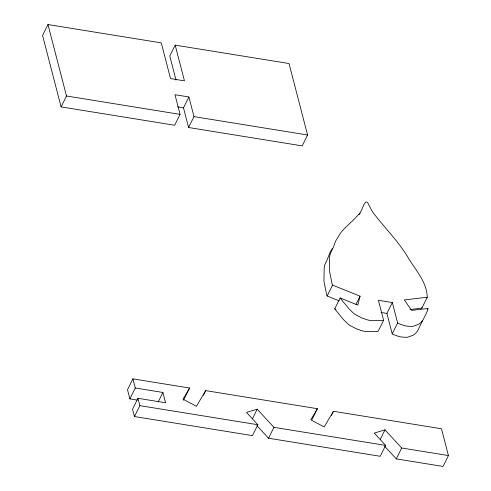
<?xml version="1.0" encoding="UTF-8"?>
<svg xmlns="http://www.w3.org/2000/svg" width="491" height="491" viewBox="0 0 491 491"><rect width="100%" height="100%" fill="white"/><g stroke="black" fill="none" stroke-linecap="round" stroke-linejoin="round"><path stroke-width="0.74" d="M427.268 297.258L404.32 299.921L411.593 310.38L427.974 308.477L427.33 311.079L423.193 319.629A33.689 20.131 26.4 0 1 418.289 324.416L413.177 326.288A16.123 9.636 26.4 0 1 411.765 326.429L407.671 326.22A25.937 15.497 26.4 0 1 403.97 325.502L398.839 323.667A9.802 5.855 26.4 0 1 397.618 322.968L392.321 302.53L378.408 300.283L383.606 320.31L378.199 331.198A11.293 6.751 26.4 0 1 377.462 331.364L366.298 331.578A20.039 11.974 26.4 0 1 361.977 330.738L358.142 329.486A34.014 20.327 26.4 0 1 355.95 328.602L349.727 325.312A16.05 9.593 26.4 0 1 348.358 324.324L343.332 319.451L334.715 308.857L340.122 297.969L357.804 305.101L360.05 296.183L332.567 285.105A66.813 39.931 26.4 0 1 331.83 282.779L329.344 270.179L329.571 257.744A46.547 27.815 26.4 0 1 330.627 252.865L333.395 247.188L335.531 241.228L340.674 232.832L343.921 229.027L354.477 218.955L359.381 213.603L361.302 210.762L363.911 204.6L365.734 202.188L366.703 201.954L367.667 202.685L371.871 210.651A37.985 22.703 26.4 0 0 373.387 213.002C384.471 227.493 397.52 240.51 407.211 256.044C414.643 269.228 426.857 281.349 427.268 297.258L421.867 308.145L410.022 309.52M422.272 320.991L422.051 321.648M421.922 321.967L417.786 330.517A33.689 20.131 26.4 0 1 412.888 335.304L407.769 337.176A16.123 9.636 26.4 0 1 406.364 337.317L402.264 337.108A25.937 15.497 26.4 0 1 398.563 336.39L393.432 334.555A9.802 5.855 26.4 0 1 392.211 333.855L386.914 313.418L392.321 302.53M175.183 45.129L184.45 80.855L170.537 78.603L161.275 42.877L47.971 24.55L42.57 35.438L61.093 106.891L174.673 125.26L180.08 114.372L174.986 94.726L188.894 96.972L193.988 116.625L188.587 127.513L302.168 145.882L307.569 134.994L289.039 63.542L175.183 45.129L169.782 56.017L176.017 80.076M61.093 106.891L66.5 96.003L47.971 24.55M188.587 127.513L183.487 107.86L188.894 96.972M183.456 400.226L189.636 388.031L132.914 378.856L127.513 389.744L129.882 398.882L137.345 400.085M129.882 398.882L135.283 387.994L132.914 378.856M135.283 387.994L162.902 392.462L165.571 402.767L137.959 398.299L132.552 409.187L134.46 416.54L252.466 435.627L257.873 424.74L246.5 412.409L257.21 409.199L273.935 427.336L385.638 445.405L380.237 456.292L268.528 438.224L256.873 425.587M134.46 416.54L139.861 405.652L137.959 398.299M158.176 401.988L162.902 392.462M203.335 395.39L205.698 390.627L317.407 408.696L312 419.584M252.478 418.731L257.21 409.199M339.183 300.842L327.159 295.993L332.567 285.105M268.528 438.224L273.935 427.336M355.993 304.352L360.05 296.183M331.437 415.38L333.469 411.298L441.483 428.766L448.43 455.562L443.029 466.45L396.298 458.889L384.637 446.251M392.211 333.855L397.618 322.968M427.299 309.839L427.974 308.477M380.249 439.396L384.975 429.87L401.699 448.001L448.43 455.562M396.298 458.889L401.699 448.001M189.636 388.031L183.014 399.165L196.4 406.266L205.698 390.627M317.407 408.696L310.785 419.83L324.164 426.931L333.469 411.298M331.566 249.71C328.755 254.056 327.945 259.328 325.226 263.753A46.547 27.815 26.4 0 0 324.17 268.632L323.937 281.067L326.423 293.667A66.813 39.931 26.4 0 0 327.159 295.987M331.953 249.121L332.339 248.532M358.927 214.739L360.326 213.076M384.975 429.87L374.265 433.074L385.638 445.405M177.632 106.915L183.487 107.86M66.5 96.003L180.08 114.372M193.988 116.625L307.569 134.994M381.059 312.472L386.914 313.418M139.861 405.652L257.873 424.74M334.715 308.857L335.826 309.305M340.122 297.969L348.733 308.569L353.759 313.436A16.05 9.593 26.4 0 0 355.134 314.424L361.351 317.714A34.014 20.327 26.4 0 0 363.543 318.598L367.385 319.856A20.039 11.974 26.4 0 0 371.705 320.697L382.863 320.476A11.293 6.751 26.4 0 0 383.606 320.31M421.867 307.47L421.867 308.145"/></g></svg>
